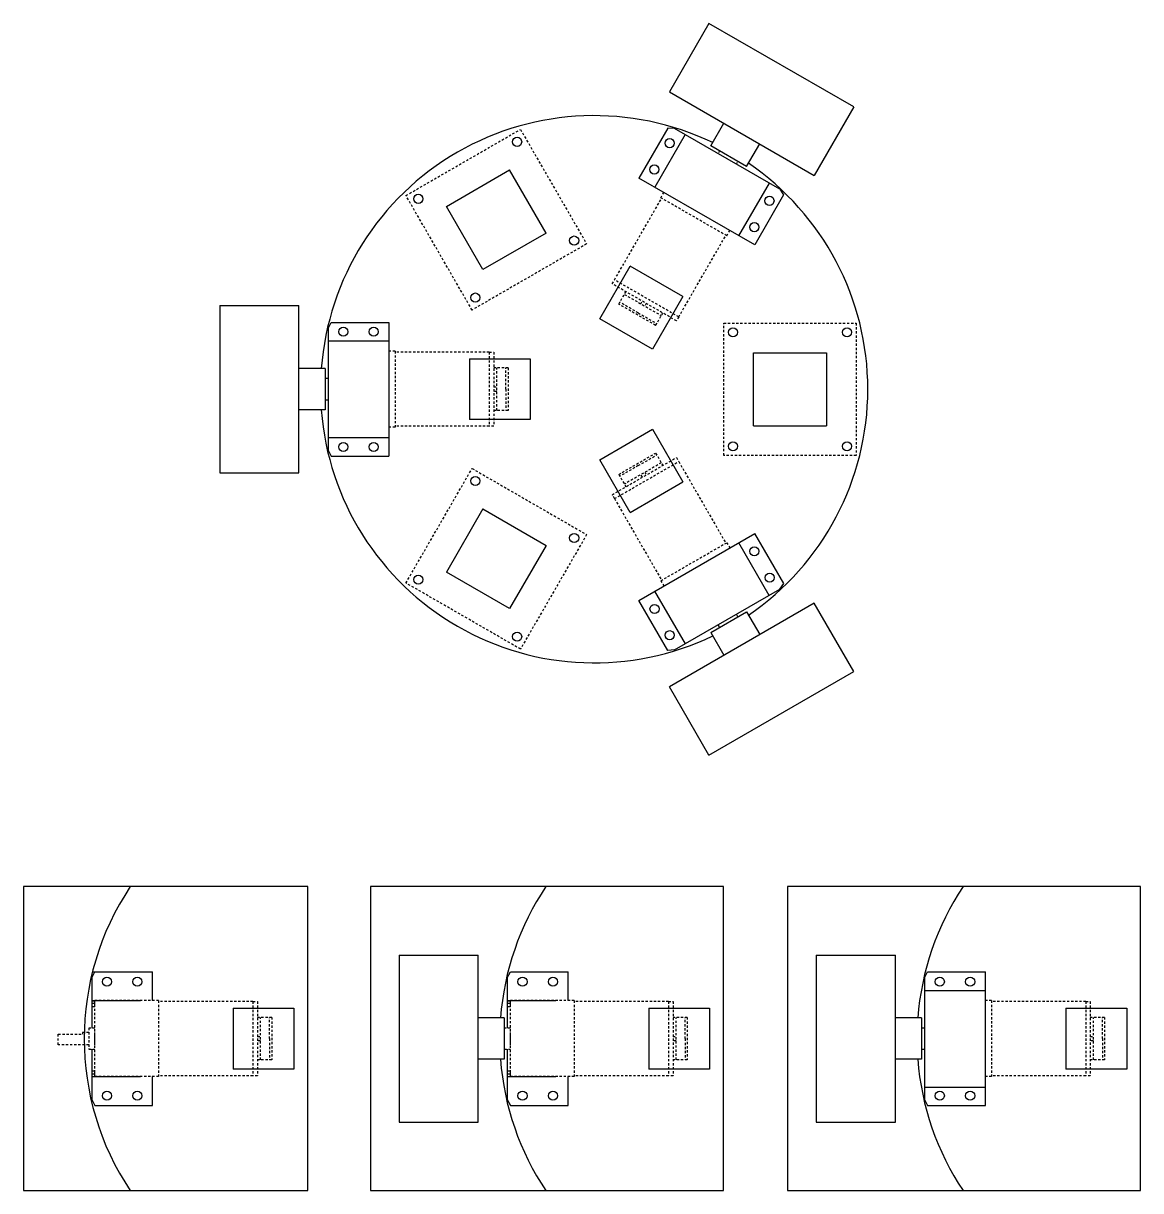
# Model space of a CAD drawing. Header units: millimetres. Extents: x 1786 to 3204, y 1791 to 2744.
# Drawn here: x 2051.1 to 2418.5, y 1971.8 to 2355.8 of the extents above; entities that cross this region are included whole.
import ezdxf

# ---------------------------------------------------------------- set-up
doc = ezdxf.new("R2010")
doc.units = ezdxf.units.MM
doc.linetypes.add('JIS_02_0.7', pattern=[1.35, 0.75, -0.6])
doc.layers.add('corte', color=140, linetype='JIS_02_0.7')
doc.layers.add('dim', color=51, linetype='Continuous')

msp = doc.modelspace()

# ---------------------------------------------------------------- linework, layer by layer
for p, q in [((2276.558, 2355.753), (2263.558, 2333.236)), ((2324.189, 2328.253), (2276.558, 2355.753)), ((2263.558, 2333.236), (2311.189, 2305.736)), ((2324.189, 2328.253), (2311.189, 2305.736)), ((2263.004, 2321.316), (2253.504, 2304.862)), ((2265.236, 2321.182), (2263.004, 2321.316)), ((2299.877, 2301.182), (2265.236, 2321.182)), ((2277.185, 2315.438), (2281.485, 2322.886)), ((2268.782, 2319.135), (2258.782, 2301.814)), ((2288.963, 2308.638), (2277.185, 2315.438)), ((2288.963, 2308.638), (2293.263, 2316.086)), ((2190.232, 2295.559), (2211.016, 2307.559)), ((2223.016, 2286.774), (2211.016, 2307.559)), ((2291.609, 2282.862), (2253.504, 2304.862)), ((2296.33, 2303.23), (2286.33, 2285.909)), ((2299.877, 2301.182), (2301.109, 2299.316)), ((2301.109, 2299.316), (2291.609, 2282.862)), ((2202.232, 2274.774), (2190.232, 2295.559)), ((2223.016, 2286.774), (2202.232, 2274.774)), ((2240.663, 2258.582), (2250.663, 2275.902)), ((2267.984, 2265.902), (2250.663, 2275.902)), ((2267.984, 2265.902), (2257.984, 2248.582)), ((2115.724, 2262.895), (2141.724, 2262.895)), ((2115.724, 2262.895), (2115.724, 2207.895)), ((2141.724, 2207.895), (2141.724, 2262.895)), ((2257.984, 2248.582), (2240.663, 2258.582)), ((2151.324, 2255.375), (2152.324, 2257.375)), ((2151.324, 2255.375), (2151.324, 2215.375)), ((2152.324, 2257.375), (2171.324, 2257.375)), ((2171.324, 2257.375), (2171.324, 2213.375)), ((2151.324, 2251.28), (2171.324, 2251.28)), ((2291.223, 2247.395), (2315.223, 2247.395)), ((2291.223, 2223.395), (2291.223, 2247.395)), ((2315.223, 2247.395), (2315.223, 2223.395)), ((2197.824, 2245.395), (2197.824, 2225.395)), ((2197.824, 2245.395), (2217.824, 2245.395)), ((2217.824, 2245.395), (2217.824, 2225.395)), ((2150.324, 2242.195), (2141.724, 2242.195)), ((2150.324, 2242.195), (2150.324, 2228.595)), ((2150.324, 2228.595), (2141.724, 2228.595)), ((2217.824, 2225.395), (2197.824, 2225.395)), ((2291.223, 2223.395), (2315.223, 2223.395)), ((2151.324, 2219.47), (2171.324, 2219.47)), ((2240.663, 2212.208), (2257.984, 2222.208)), ((2257.984, 2222.208), (2267.984, 2204.888)), ((2151.324, 2215.375), (2152.324, 2213.375)), ((2152.324, 2213.375), (2171.324, 2213.375)), ((2250.663, 2194.888), (2240.663, 2212.208)), ((2115.724, 2207.895), (2141.724, 2207.895)), ((2250.663, 2194.888), (2267.984, 2204.888)), ((2202.232, 2196.016), (2190.232, 2175.231)), ((2202.232, 2196.016), (2223.016, 2184.016)), ((2253.538, 2165.948), (2291.643, 2187.948)), ((2296.365, 2167.58), (2286.365, 2184.901)), ((2301.143, 2171.494), (2291.643, 2187.948)), ((2223.016, 2184.016), (2211.016, 2163.231)), ((2211.016, 2163.231), (2190.232, 2175.231)), ((2265.27, 2149.628), (2299.911, 2169.628)), ((2299.911, 2169.628), (2301.143, 2171.494)), ((2263.038, 2149.494), (2253.538, 2165.948)), ((2268.817, 2151.675), (2258.817, 2168.996)), ((2311.189, 2165.054), (2263.558, 2137.554)), ((2277.185, 2155.352), (2288.963, 2162.152)), ((2288.963, 2162.152), (2293.263, 2154.704)), ((2324.189, 2142.537), (2311.189, 2165.054)), ((2277.185, 2155.352), (2281.485, 2147.904)), ((2265.27, 2149.628), (2263.038, 2149.494)), ((2276.558, 2115.037), (2324.189, 2142.537)), ((2276.558, 2115.037), (2263.558, 2137.554)), ((2174.654, 2049.279), (2200.654, 2049.279)), ((2174.654, 2049.279), (2174.654, 1994.279)), ((2200.654, 1994.279), (2200.654, 2049.279)), ((2311.884, 2049.279), (2337.884, 2049.279)), ((2311.884, 2049.279), (2311.884, 1994.279)), ((2337.884, 1994.279), (2337.884, 2049.279)), ((2073.6, 2041.759), (2074.6, 2043.759)), ((2073.6, 2042.844), (2073.6, 2025.279)), ((2073.825, 2043.759), (2093.6, 2043.759)), ((2093.6, 2034.279), (2093.6, 2043.759)), ((2210.254, 2041.759), (2211.254, 2043.759)), ((2210.254, 2042.844), (2210.254, 2025.279)), ((2211.254, 2043.759), (2230.254, 2043.759)), ((2230.254, 2034.279), (2230.254, 2043.759)), ((2347.484, 2041.759), (2348.484, 2043.759)), ((2348.484, 2043.759), (2367.484, 2043.759)), ((2367.484, 1999.759), (2367.484, 2043.759)), ((2347.484, 2041.759), (2347.484, 2001.759)), ((2347.484, 2037.664), (2367.484, 2037.664)), ((2073.6, 2034.279), (2089.6, 2034.279)), ((2073.6, 2034.215), (2074.6, 2034.215)), ((2073.6, 2033.405), (2074.6, 2033.405)), ((2073.6, 2032.369), (2074.6, 2032.369)), ((2074.6, 2032.369), (2074.6, 2034.215)), ((2120.1, 2031.779), (2120.1, 2011.779)), ((2120.1, 2031.779), (2140.1, 2031.779)), ((2140.1, 2031.779), (2140.1, 2011.779)), ((2210.254, 2034.279), (2226.254, 2034.279)), ((2210.254, 2034.215), (2211.254, 2034.215)), ((2210.254, 2033.405), (2211.254, 2033.405)), ((2210.254, 2032.369), (2211.254, 2032.369)), ((2211.254, 2032.369), (2211.254, 2034.215)), ((2256.754, 2031.779), (2256.754, 2011.779)), ((2256.754, 2031.779), (2276.754, 2031.779)), ((2276.754, 2031.779), (2276.754, 2011.779)), ((2393.984, 2031.779), (2393.984, 2011.779)), ((2393.984, 2031.779), (2413.984, 2031.779)), ((2413.984, 2031.779), (2413.984, 2011.779)), ((2209.254, 2028.579), (2200.654, 2028.579)), ((2209.254, 2028.579), (2209.254, 2014.979)), ((2346.484, 2028.579), (2337.884, 2028.579)), ((2346.484, 2028.579), (2346.484, 2014.979)), ((2074.6, 2019.779), (2074.6, 2023.779)), ((2211.254, 2019.779), (2211.254, 2023.779)), ((2073.6, 2018.279), (2073.6, 2001.759)), ((2210.254, 2018.279), (2210.254, 2001.759)), ((2209.254, 2014.979), (2200.654, 2014.979)), ((2346.484, 2014.979), (2337.884, 2014.979)), ((2073.6, 2011.188), (2074.6, 2011.188)), ((2073.6, 2010.153), (2074.6, 2010.153)), ((2073.6, 2009.343), (2074.6, 2009.343)), ((2073.6, 2009.279), (2089.6, 2009.279)), ((2074.6, 2009.343), (2074.6, 2011.188)), ((2093.6, 1999.759), (2093.6, 2009.279)), ((2140.1, 2011.779), (2120.1, 2011.779)), ((2210.254, 2011.188), (2211.254, 2011.188)), ((2210.254, 2010.153), (2211.254, 2010.153)), ((2210.254, 2009.343), (2211.254, 2009.343)), ((2210.254, 2009.279), (2226.254, 2009.279)), ((2211.254, 2009.343), (2211.254, 2011.188)), ((2230.254, 1999.759), (2230.254, 2009.279)), ((2276.754, 2011.779), (2256.754, 2011.779)), ((2413.984, 2011.779), (2393.984, 2011.779)), ((2347.484, 2005.854), (2367.484, 2005.854)), ((2073.6, 2001.759), (2074.6, 1999.759)), ((2210.254, 2001.759), (2211.254, 1999.759)), ((2347.484, 2001.759), (2348.484, 1999.759)), ((2074.6, 1999.759), (2093.6, 1999.759)), ((2211.254, 1999.759), (2230.254, 1999.759)), ((2348.484, 1999.759), (2367.484, 1999.759)), ((2174.654, 1994.279), (2200.654, 1994.279)), ((2311.884, 1994.279), (2337.884, 1994.279))]:
    msp.add_line(p, q)
for centre in [(2213.487, 2316.779), (2263.643, 2316.328), (2258.643, 2307.668), (2181.011, 2298.029), (2296.47, 2297.376), (2291.47, 2288.716), (2232.237, 2284.303), (2199.761, 2265.553), (2199.761, 2265.553), (2156.324, 2254.327), (2166.324, 2254.327), (2284.473, 2254.145), (2284.473, 2254.145), (2321.973, 2254.145), (2156.324, 2216.423), (2166.324, 2216.423), (2284.473, 2216.645), (2321.973, 2216.645), (2199.761, 2205.237), (2232.237, 2186.487), (2232.237, 2186.487), (2291.504, 2182.094), (2181.011, 2172.761), (2296.504, 2173.434), (2258.678, 2163.142), (2213.487, 2154.011), (2263.678, 2154.482), (2078.6, 2040.511), (2088.6, 2040.511), (2215.254, 2040.511), (2225.254, 2040.511), (2352.484, 2040.511), (2362.484, 2040.511), (2078.6, 2003.006), (2088.6, 2003.006), (2215.254, 2003.006), (2225.254, 2003.006), (2352.484, 2003.006), (2362.484, 2003.006)]:
    msp.add_circle(centre, 1.5)
for centre, start, end in [((2238.824, 2235.395), 64.33314, 175.66686), ((2238.824, 2235.395), 304.33314, 55.66686), ((2238.824, 2235.395), 184.33314, 295.66686), ((2161.1, 2021.779), 146.25101, 213.74899), ((2297.754, 2021.779), 146.25101, 175.66686), ((2434.984, 2021.779), 146.25101, 175.66686), ((2297.754, 2021.779), 184.33314, 213.74899), ((2434.984, 2021.779), 184.33314, 213.74899)]:
    msp.add_arc(centre, 90, start, end)
at = {"layer": 'corte'}
for p, q in [((2176.913, 2299.127), (2214.585, 2320.877)), ((2214.585, 2320.877), (2236.335, 2283.205)), ((2280.043, 2313.788), (2279.543, 2312.922)), ((2285.605, 2309.422), (2286.105, 2310.288)), ((2260.748, 2298.37), (2261.748, 2300.102)), ((2198.663, 2261.455), (2176.913, 2299.127)), ((2245.508, 2271.373), (2261.008, 2298.22)), ((2282.399, 2285.87), (2260.748, 2298.37)), ((2266.639, 2259.173), (2282.139, 2286.02)), ((2282.399, 2285.87), (2283.399, 2287.602)), ((2236.335, 2283.205), (2198.663, 2261.455)), ((2244.758, 2270.074), (2245.508, 2271.373)), ((2265.889, 2257.874), (2244.758, 2270.074)), ((2266.639, 2259.173), (2245.508, 2271.373)), ((2246.911, 2263.404), (2249.261, 2267.474)), ((2248.761, 2266.608), (2260.886, 2259.608)), ((2259.036, 2256.404), (2246.911, 2263.404)), ((2253.324, 2260.51), (2247.261, 2264.01)), ((2254.174, 2263.483), (2254.674, 2264.349)), ((2255.973, 2263.599), (2255.473, 2262.733)), ((2253.324, 2260.51), (2259.386, 2257.01)), ((2259.036, 2256.404), (2261.386, 2260.474)), ((2266.639, 2259.173), (2265.889, 2257.874)), ((2281.473, 2257.145), (2324.973, 2257.145)), ((2281.473, 2213.645), (2281.473, 2257.145)), ((2324.973, 2257.145), (2324.973, 2213.645)), ((2173.324, 2247.895), (2171.324, 2247.895)), ((2173.324, 2247.895), (2173.324, 2222.895)), ((2204.324, 2247.595), (2173.324, 2247.595)), ((2204.324, 2247.595), (2204.324, 2223.195)), ((2204.324, 2247.595), (2205.824, 2247.595)), ((2205.824, 2247.595), (2205.824, 2223.195)), ((2151.324, 2238.895), (2150.324, 2238.895)), ((2210.524, 2242.395), (2205.824, 2242.395)), ((2206.824, 2228.395), (2206.824, 2242.395)), ((2209.824, 2235.395), (2209.824, 2242.395)), ((2210.524, 2242.395), (2210.524, 2228.395)), ((2205.824, 2236.145), (2206.824, 2236.145)), ((2209.824, 2235.395), (2209.824, 2228.395)), ((2150.324, 2231.895), (2151.324, 2231.895)), ((2206.824, 2234.645), (2205.824, 2234.645)), ((2210.524, 2228.395), (2205.824, 2228.395)), ((2173.324, 2222.895), (2171.324, 2222.895)), ((2204.324, 2223.195), (2173.324, 2223.195)), ((2205.824, 2223.195), (2204.324, 2223.195)), ((2244.758, 2200.716), (2265.889, 2212.916)), ((2246.911, 2207.386), (2259.036, 2214.386)), ((2253.324, 2210.28), (2259.386, 2213.78)), ((2259.036, 2214.386), (2261.386, 2210.316)), ((2265.889, 2212.916), (2266.639, 2211.617)), ((2324.973, 2213.645), (2281.473, 2213.645)), ((2176.913, 2171.663), (2198.663, 2209.335)), ((2198.663, 2209.335), (2236.335, 2187.585)), ((2245.508, 2199.417), (2266.639, 2211.617)), ((2253.324, 2210.28), (2247.261, 2206.78)), ((2260.886, 2211.182), (2248.761, 2204.182)), ((2255.473, 2208.057), (2255.973, 2207.191)), ((2266.639, 2211.617), (2282.139, 2184.77)), ((2246.911, 2207.386), (2249.261, 2203.316)), ((2254.674, 2206.441), (2254.174, 2207.307)), ((2245.508, 2199.417), (2244.758, 2200.716)), ((2245.508, 2199.417), (2261.008, 2172.57)), ((2236.335, 2187.585), (2214.585, 2149.913)), ((2260.748, 2172.42), (2282.399, 2184.92)), ((2282.399, 2184.92), (2283.399, 2183.188)), ((2214.585, 2149.913), (2176.913, 2171.663)), ((2260.748, 2172.42), (2261.748, 2170.688)), ((2286.105, 2160.502), (2285.605, 2161.368)), ((2279.543, 2157.868), (2280.043, 2157.002)), ((2095.6, 2034.279), (2074.6, 2034.279)), ((2074.6, 2009.279), (2074.6, 2034.279)), ((2095.6, 2034.279), (2095.6, 2009.279)), ((2126.6, 2033.979), (2095.6, 2033.979)), ((2126.6, 2033.979), (2126.6, 2009.579)), ((2126.6, 2033.979), (2128.1, 2033.979)), ((2128.1, 2033.979), (2128.1, 2009.579)), ((2232.254, 2034.279), (2211.254, 2034.279)), ((2211.254, 2009.279), (2211.254, 2034.279)), ((2232.254, 2034.279), (2232.254, 2009.279)), ((2263.254, 2033.979), (2232.254, 2033.979)), ((2263.254, 2033.979), (2263.254, 2009.579)), ((2263.254, 2033.979), (2264.754, 2033.979)), ((2264.754, 2033.979), (2264.754, 2009.579)), ((2369.484, 2034.279), (2367.484, 2034.279)), ((2369.484, 2034.279), (2369.484, 2009.279)), ((2400.484, 2033.979), (2369.484, 2033.979)), ((2400.484, 2033.979), (2400.484, 2009.579)), ((2400.484, 2033.979), (2401.984, 2033.979)), ((2401.984, 2033.979), (2401.984, 2009.579)), ((2132.8, 2028.779), (2128.1, 2028.779)), ((2129.1, 2014.779), (2129.1, 2028.779)), ((2132.1, 2021.779), (2132.1, 2028.779)), ((2132.8, 2028.779), (2132.8, 2014.779)), ((2269.454, 2028.779), (2264.754, 2028.779)), ((2265.754, 2014.779), (2265.754, 2028.779)), ((2268.754, 2021.779), (2268.754, 2028.779)), ((2269.454, 2028.779), (2269.454, 2014.779)), ((2406.684, 2028.779), (2401.984, 2028.779)), ((2402.984, 2014.779), (2402.984, 2028.779)), ((2405.984, 2021.779), (2405.984, 2028.779)), ((2406.684, 2028.779), (2406.684, 2014.779)), ((2072.6, 2023.779), (2070.6, 2023.779)), ((2070.6, 2023.779), (2070.6, 2023.279)), ((2074.6, 2025.279), (2072.6, 2025.279)), ((2072.6, 2025.279), (2072.6, 2018.279)), ((2211.254, 2025.279), (2209.254, 2025.279)), ((2209.254, 2025.279), (2209.254, 2018.279)), ((2347.484, 2025.279), (2346.484, 2025.279)), ((2346.484, 2025.279), (2346.484, 2018.279)), ((2062.6, 2019.779), (2062.6, 2023.279)), ((2062.6, 2023.279), (2070.6, 2023.279)), ((2072.6, 2019.779), (2062.6, 2019.779)), ((2128.1, 2022.529), (2129.1, 2022.529)), ((2129.1, 2021.029), (2128.1, 2021.029)), ((2132.1, 2021.779), (2132.1, 2014.779)), ((2264.754, 2022.529), (2265.754, 2022.529)), ((2265.754, 2021.029), (2264.754, 2021.029)), ((2268.754, 2021.779), (2268.754, 2014.779)), ((2401.984, 2022.529), (2402.984, 2022.529)), ((2402.984, 2021.029), (2401.984, 2021.029)), ((2405.984, 2021.779), (2405.984, 2014.779)), ((2072.6, 2018.279), (2074.6, 2018.279)), ((2209.254, 2018.279), (2211.254, 2018.279)), ((2346.484, 2018.279), (2347.484, 2018.279)), ((2132.8, 2014.779), (2128.1, 2014.779)), ((2269.454, 2014.779), (2264.754, 2014.779)), ((2406.684, 2014.779), (2401.984, 2014.779)), ((2095.6, 2009.279), (2074.6, 2009.279)), ((2126.6, 2009.579), (2095.6, 2009.579)), ((2128.1, 2009.579), (2126.6, 2009.579)), ((2232.254, 2009.279), (2211.254, 2009.279)), ((2263.254, 2009.579), (2232.254, 2009.579)), ((2264.754, 2009.579), (2263.254, 2009.579)), ((2369.484, 2009.279), (2367.484, 2009.279)), ((2400.484, 2009.579), (2369.484, 2009.579)), ((2401.984, 2009.579), (2400.484, 2009.579))]:
    msp.add_line(p, q, dxfattribs=at)
at = {"layer": 'dim'}
for p, q in [((2144.657, 2071.779), (2051.1, 2071.779)), ((2051.1, 2071.779), (2051.1, 1971.779)), ((2144.657, 1971.779), (2144.657, 2071.779)), ((2281.311, 2071.779), (2165.217, 2071.779)), ((2165.217, 2071.779), (2165.217, 1971.779)), ((2281.311, 1971.779), (2281.311, 2071.779)), ((2418.541, 2071.779), (2302.447, 2071.779)), ((2302.447, 2071.779), (2302.447, 1971.779)), ((2418.541, 1971.779), (2418.541, 2071.779)), ((2051.1, 1971.779), (2144.657, 1971.779)), ((2165.217, 1971.779), (2281.311, 1971.779)), ((2302.447, 1971.779), (2418.541, 1971.779))]:
    msp.add_line(p, q, dxfattribs=at)

doc.saveas('drawing.dxf')
